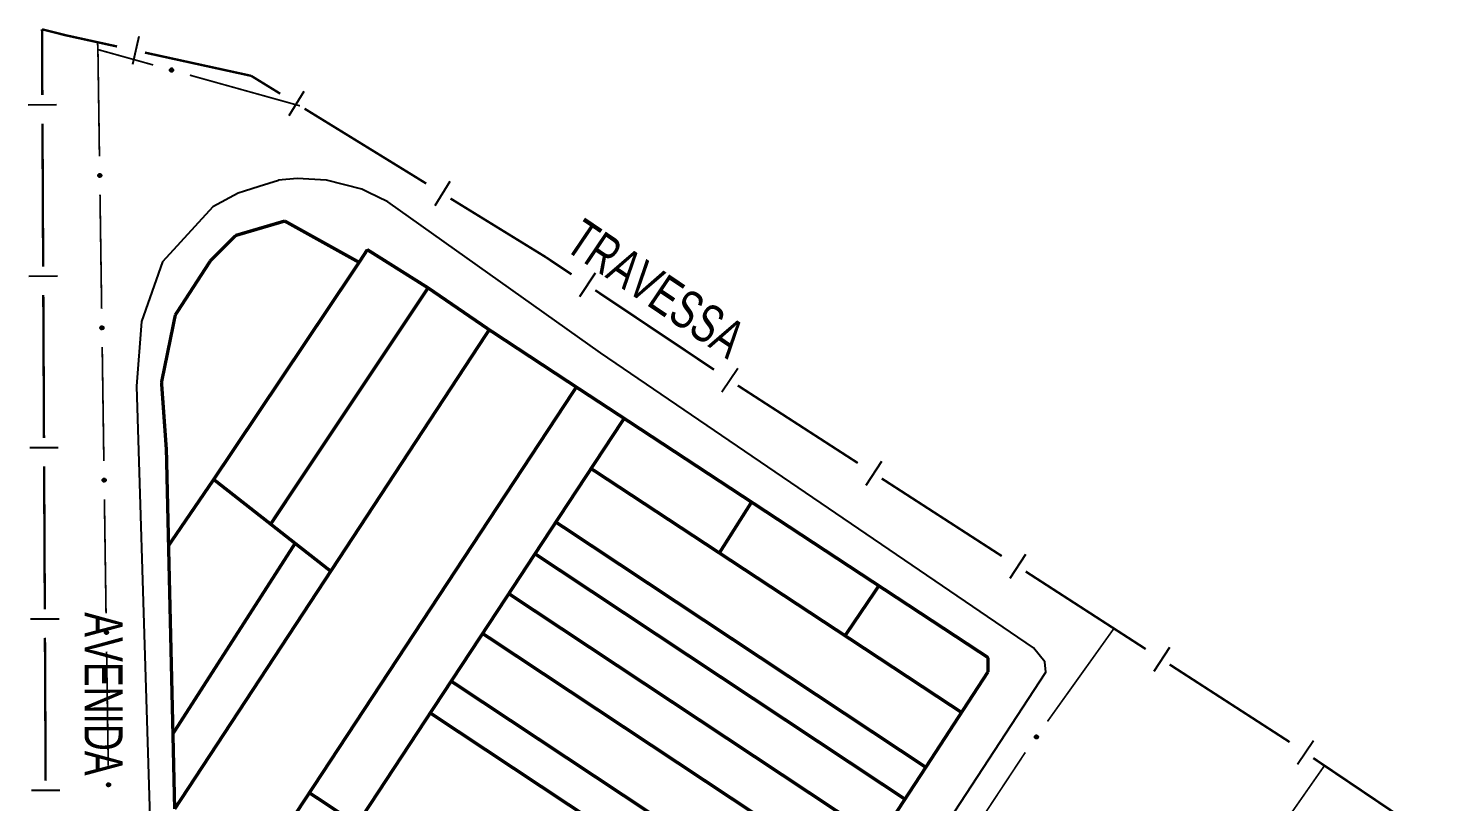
# Model space of a CAD drawing. Extents: x 202481 to 204056, y 4838981 to 4840330.
# Drawn here: x 203473.7 to 203621.2, y 4840248.8 to 4840330.1 of the extents above; entities that cross this region are included whole.
import ezdxf

# ---------------------------------------------------------------- set-up
doc = ezdxf.new("R2010")
doc.units = 0
doc.header["$LTSCALE"] = 1.5
doc.header["$MEASUREMENT"] = 0
for name, color, linetype in [('CD_MALHA_LOTES', 7, 'CONTINUOUS'), ('LM-LIM-SETORES-BAIRROS', 250, 'CONTINUOUS'), ('RU-QUADRA', 210, 'CONTINUOUS'), ('SV-EIXO-RUA-PAV', 20, 'CONTINUOUS'), ('SV-RUA-PAVIM', 7, 'CONTINUOUS'), ('SV-TXT-RUA-PAV', 7, 'CONTINUOUS')]:
    doc.layers.add(name, color=color, linetype=linetype)
doc.styles.add('ARIAL', font='ARIAL.SHX')

msp = doc.modelspace()

# ---------------------------------------------------------------- linework, layer by layer
at = {"layer": 'CD_MALHA_LOTES', "linetype": 'Continuous', "const_width": 0.35, "flags": 128}
for points in [[(203495.45, 4840308.27), (203500.62, 4840309.79)], [(203500.62, 4840309.79), (203508.43, 4840305.45)], [(203492.8, 4840305.59), (203495.45, 4840308.27)], [(203508.43, 4840305.45), (203509.29, 4840306.78)], [(203509.29, 4840306.78), (203515.67, 4840302.77)], [(203489.13, 4840299.93), (203492.8, 4840305.59)], [(203493.16, 4840282.65), (203508.43, 4840305.45)], [(203499.14, 4840277.96), (203515.67, 4840302.77)], [(203515.67, 4840302.77), (203522.09, 4840298.37)], [(203487.68, 4840292.85), (203489.13, 4840299.93)], [(203522.09, 4840298.37), (203505.45, 4840273.01)], [(203522.09, 4840298.37), (203531.24, 4840292.35)], [(203488.19, 4840285.74), (203487.68, 4840292.85)], [(203503.21, 4840249.74), (203531.24, 4840292.35)], [(203531.24, 4840292.35), (203536.26, 4840289.06)], [(203532.79, 4840283.79), (203536.26, 4840289.06)], [(203536.26, 4840289.06), (203549.64, 4840280.27)], [(203488.42, 4840275.71), (203488.19, 4840285.74)], [(203529.09, 4840278.17), (203532.79, 4840283.79)], [(203546.26, 4840274.93), (203532.79, 4840283.79)], [(203488.42, 4840275.71), (203493.16, 4840282.65)], [(203499.14, 4840277.96), (203493.16, 4840282.65)], [(203546.26, 4840274.93), (203549.64, 4840280.27)], [(203549.64, 4840280.27), (203563.01, 4840271.48)], [(203501.71, 4840275.94), (203499.14, 4840277.96)], [(203526.9, 4840274.84), (203529.09, 4840278.17)], [(203567.94, 4840252.42), (203529.09, 4840278.17)], [(203488.88, 4840255.95), (203488.42, 4840275.71)], [(203488.88, 4840255.95), (203501.71, 4840275.94)], [(203505.45, 4840273.01), (203501.71, 4840275.94)], [(203524.15, 4840270.65), (203526.9, 4840274.84)], [(203565.75, 4840249.07), (203526.9, 4840274.84)], [(203559.46, 4840266.24), (203546.26, 4840274.93)], [(203489.06, 4840248.04), (203505.45, 4840273.01)], [(203559.46, 4840266.24), (203563.01, 4840271.48)], [(203563.01, 4840271.48), (203574.48, 4840263.94)], [(203521.4, 4840266.47), (203524.15, 4840270.65)], [(203563.02, 4840244.89), (203524.15, 4840270.65)], [(203518.1, 4840261.46), (203521.4, 4840266.47)], [(203560.29, 4840240.7), (203521.4, 4840266.47)], [(203571.69, 4840258.18), (203559.46, 4840266.24)], [(203574.48, 4840263.94), (203574.46, 4840262.43)], [(203574.46, 4840262.43), (203571.69, 4840258.18)], [(203515.9, 4840258.12), (203518.1, 4840261.46)], [(203557.01, 4840235.67), (203518.1, 4840261.46)], [(203508.21, 4840246.42), (203515.9, 4840258.12)], [(203554.83, 4840232.32), (203515.9, 4840258.12)], [(203571.69, 4840258.18), (203567.94, 4840252.42)], [(203489.06, 4840248.04), (203488.88, 4840255.95)], [(203567.94, 4840252.42), (203565.75, 4840249.07)], [(203501.01, 4840246.4), (203503.21, 4840249.74)], [(203508.21, 4840246.42), (203503.21, 4840249.74)], [(203565.75, 4840249.07), (203563.02, 4840244.89)]]:
    msp.add_lwpolyline(points, dxfattribs=at)
at = {"layer": 'LM-LIM-SETORES-BAIRROS', "const_width": 0.25}
for points in [[(203475.212164, 4840329.909295), (203475.13, 4840329.93)], [(203475.13, 4840329.93), (203475.163388, 4840323.014813)], [(203477.63, 4840329.3), (203475.212164, 4840329.909295)], [(203478.124867, 4840329.191724), (203477.63, 4840329.3)], [(203483.009318, 4840328.123015), (203478.124867, 4840329.191724)], [(203497.1, 4840325.04), (203485.939989, 4840327.48179)], [(203497.590496, 4840324.738059), (203497.1, 4840325.04)], [(203500.145244, 4840323.165398), (203497.590496, 4840324.738059)], [(203515.473733, 4840313.729432), (203502.699992, 4840321.592737)], [(203475.177872, 4840320.014848), (203475.250295, 4840305.015023)], [(203528.03, 4840306), (203518.028481, 4840312.156771)], [(203528.242254, 4840305.857997), (203528.03, 4840306)], [(203530.735687, 4840304.189828), (203528.242254, 4840305.857997)], [(203545.69629, 4840294.180814), (203533.229121, 4840302.521659)], [(203475.264779, 4840302.015058), (203475.337201, 4840287.015233)], [(203560.792063, 4840284.377364), (203548.193617, 4840292.518566)], [(203475.351686, 4840284.015268), (203475.424108, 4840269.015442)], [(203575.910197, 4840274.607921), (203563.311752, 4840282.749123)], [(203591.028332, 4840264.838478), (203578.429886, 4840272.979681)], [(203475.438592, 4840266.015477), (203475.511015, 4840251.015652)], [(203605.82, 4840255.28), (203593.548021, 4840263.210238)], [(203606.142247, 4840255.062646), (203605.82, 4840255.28)], [(203621.065028, 4840244.997329), (203608.629378, 4840253.385093)]]:
    msp.add_lwpolyline(points, dxfattribs=at)
at = {"layer": 'LM-LIM-SETORES-BAIRROS'}
for points in [[(203485.283711, 4840329.160867), (203484.642486, 4840326.230197)], [(203502.63474, 4840323.394331), (203501.062079, 4840320.839583)], [(203473.668234, 4840322.007582), (203476.668199, 4840322.022067)], [(203517.963229, 4840313.958365), (203516.390568, 4840311.403617)], [(203473.75514, 4840304.007792), (203476.755105, 4840304.022277)], [(203533.232061, 4840304.324433), (203531.563892, 4840301.830999)], [(203548.192664, 4840294.315419), (203546.524495, 4840291.821985)], [(203473.842047, 4840286.008002), (203476.842012, 4840286.022486)], [(203563.285976, 4840284.551715), (203561.657735, 4840282.032026)], [(203578.40411, 4840274.782272), (203576.77587, 4840272.262583)], [(203473.928954, 4840268.008212), (203476.928919, 4840268.022696)], [(203593.522244, 4840265.012829), (203591.894004, 4840262.49314)], [(203608.639111, 4840255.187843), (203606.961558, 4840252.700713)], [(203474.01586, 4840250.008422), (203477.015825, 4840250.022906)]]:
    msp.add_lwpolyline(points, dxfattribs=at)
at = {"layer": 'RU-QUADRA', "linetype": 'Continuous', "const_width": 0.18, "flags": 128}
msp.add_lwpolyline([(203489.06, 4840248.04), (203488.88, 4840255.95), (203488.42, 4840275.71), (203488.19, 4840285.74), (203487.68, 4840292.85), (203489.13, 4840299.93), (203492.8, 4840305.59), (203495.45, 4840308.27), (203500.62, 4840309.79), (203508.43, 4840305.45), (203509.29, 4840306.78), (203515.67, 4840302.77), (203522.09, 4840298.37), (203531.24, 4840292.35), (203536.26, 4840289.06), (203549.64, 4840280.27), (203563.01, 4840271.48), (203574.48, 4840263.94), (203574.46, 4840262.43), (203571.69, 4840258.18), (203567.94, 4840252.42), (203565.75, 4840249.07), (203563.02, 4840244.89)], dxfattribs=at)
at = {"layer": 'SV-EIXO-RUA-PAV', "const_width": 0.18}
for points in [[(203480.958526, 4840328.571725), (203481, 4840327.8)], [(203481.025639, 4840327.792858), (203481, 4840327.8)], [(203481, 4840327.8), (203481.161977, 4840316.574007)], [(203486.805558, 4840326.182722), (203481.025639, 4840327.792858)], [(203502.218675, 4840321.889028), (203490.658837, 4840325.109299)], [(203481.219686, 4840312.574423), (203481.392813, 4840300.575672)], [(203481.450522, 4840296.576088), (203481.623649, 4840284.577337)], [(203481.681357, 4840280.577754), (203481.854484, 4840268.579003)], [(203587.690788, 4840266.995222), (203580.713865, 4840257.231895)], [(203481.912193, 4840264.579419), (203482.08532, 4840252.580668)], [(203578.29, 4840253.84), (203571.7697, 4840243.967835)], [(203578.388225, 4840253.977453), (203578.29, 4840253.84)], [(203609.80315, 4840252.593392), (203602.928951, 4840242.757468)]]:
    msp.add_lwpolyline(points, dxfattribs=at)
at = {"layer": 'SV-EIXO-RUA-PAV'}
for points in [[(203488.841067, 4840325.50141), (203488.798816, 4840325.476775), (203488.757466, 4840325.464242), (203488.719969, 4840325.463715), (203488.686713, 4840325.471889), (203488.653632, 4840325.484084), (203488.622992, 4840325.503737), (203488.593817, 4840325.533083), (203488.568807, 4840325.575293), (203488.558752, 4840325.618496), (203488.556269, 4840325.65523), (203488.562796, 4840325.690398), (203488.575181, 4840325.722336), (203488.596648, 4840325.753488), (203488.626676, 4840325.782764), (203488.669728, 4840325.806885), (203488.710351, 4840325.818894), (203488.746633, 4840325.818451), (203488.781947, 4840325.811666), (203488.815571, 4840325.798811), (203488.845537, 4840325.779346), (203488.874958, 4840325.749059), (203488.898203, 4840325.706251), (203488.910643, 4840325.665872), (203488.91071, 4840325.629593), (203488.903247, 4840325.594976), (203488.891419, 4840325.561648), (203488.872945, 4840325.530025), (203488.841067, 4840325.50141)], [(203481.298828, 4840314.719469), (203481.334386, 4840314.685888), (203481.358079, 4840314.649756), (203481.369167, 4840314.613933), (203481.370711, 4840314.579721), (203481.368348, 4840314.544544), (203481.358142, 4840314.509603), (203481.338223, 4840314.473332), (203481.304787, 4840314.437425), (203481.266178, 4840314.415586), (203481.231639, 4840314.402837), (203481.196058, 4840314.399173), (203481.161923, 4840314.402041), (203481.125979, 4840314.413843), (203481.089419, 4840314.434388), (203481.054127, 4840314.468882), (203481.031142, 4840314.504464), (203481.021327, 4840314.539397), (203481.01787, 4840314.57519), (203481.020712, 4840314.611075), (203481.03093, 4840314.645316), (203481.051681, 4840314.682089), (203481.086189, 4840314.716471), (203481.121416, 4840314.739801), (203481.156201, 4840314.750104), (203481.191517, 4840314.752714), (203481.226828, 4840314.750773), (203481.262379, 4840314.741975), (203481.298828, 4840314.719469)], [(203481.529663, 4840298.721134), (203481.565222, 4840298.687554), (203481.588915, 4840298.651422), (203481.600003, 4840298.615598), (203481.601547, 4840298.581387), (203481.599184, 4840298.546209), (203481.588977, 4840298.511268), (203481.569059, 4840298.474997), (203481.535623, 4840298.439091), (203481.497014, 4840298.417251), (203481.462475, 4840298.404502), (203481.426894, 4840298.400838), (203481.392759, 4840298.403706), (203481.356815, 4840298.415509), (203481.320255, 4840298.436053), (203481.284963, 4840298.470548), (203481.261977, 4840298.50613), (203481.252162, 4840298.541062), (203481.248706, 4840298.576856), (203481.251548, 4840298.61274), (203481.261765, 4840298.646981), (203481.282517, 4840298.683755), (203481.317024, 4840298.718136), (203481.352252, 4840298.741467), (203481.387037, 4840298.75177), (203481.422353, 4840298.754379), (203481.457664, 4840298.752439), (203481.493215, 4840298.743641), (203481.529663, 4840298.721134)], [(203481.760499, 4840282.722799), (203481.796057, 4840282.689219), (203481.819751, 4840282.653087), (203481.830839, 4840282.617263), (203481.832383, 4840282.583052), (203481.83002, 4840282.547874), (203481.819813, 4840282.512933), (203481.799894, 4840282.476662), (203481.766459, 4840282.440756), (203481.72785, 4840282.418917), (203481.69331, 4840282.406167), (203481.657729, 4840282.402503), (203481.623595, 4840282.405371), (203481.587651, 4840282.417174), (203481.55109, 4840282.437718), (203481.515799, 4840282.472213), (203481.492813, 4840282.507795), (203481.482998, 4840282.542727), (203481.479541, 4840282.578521), (203481.482384, 4840282.614406), (203481.492601, 4840282.648647), (203481.513353, 4840282.68542), (203481.54786, 4840282.719801), (203481.583087, 4840282.743132), (203481.617872, 4840282.753435), (203481.653188, 4840282.756045), (203481.6885, 4840282.754104), (203481.724051, 4840282.745306), (203481.760499, 4840282.722799)], [(203481.991335, 4840266.724465), (203482.026893, 4840266.690884), (203482.050587, 4840266.654752), (203482.061675, 4840266.618928), (203482.063219, 4840266.584717), (203482.060856, 4840266.549539), (203482.050649, 4840266.514598), (203482.03073, 4840266.478327), (203481.997295, 4840266.442421), (203481.958686, 4840266.420582), (203481.924146, 4840266.407832), (203481.888565, 4840266.404169), (203481.85443, 4840266.407036), (203481.818486, 4840266.418839), (203481.781926, 4840266.439384), (203481.746635, 4840266.473878), (203481.723649, 4840266.50946), (203481.713834, 4840266.544392), (203481.710377, 4840266.580186), (203481.71322, 4840266.616071), (203481.723437, 4840266.650312), (203481.744189, 4840266.687085), (203481.778696, 4840266.721466), (203481.813923, 4840266.744797), (203481.848708, 4840266.7551), (203481.884024, 4840266.75771), (203481.919336, 4840266.755769), (203481.954886, 4840266.746971), (203481.991335, 4840266.724465)], [(203579.724145, 4840255.657572), (203579.732858, 4840255.609446), (203579.730505, 4840255.566302), (203579.718186, 4840255.530883), (203579.699139, 4840255.502423), (203579.676373, 4840255.475501), (203579.647432, 4840255.453422), (203579.609882, 4840255.436033), (203579.561667, 4840255.426953), (203579.517629, 4840255.432268), (203579.482258, 4840255.442488), (203579.451438, 4840255.460641), (203579.425655, 4840255.483195), (203579.403715, 4840255.514016), (203579.386464, 4840255.55224), (203579.378508, 4840255.600944), (203579.381104, 4840255.643225), (203579.39392, 4840255.677171), (203579.412366, 4840255.70804), (203579.435937, 4840255.735247), (203579.464471, 4840255.756756), (203579.502989, 4840255.774056), (203579.551163, 4840255.781272), (203579.593363, 4840255.779163), (203579.62748, 4840255.766828), (203579.657462, 4840255.747984), (203579.684742, 4840255.725478), (203579.708147, 4840255.69731), (203579.724145, 4840255.657572)], [(203482.222171, 4840250.72613), (203482.257729, 4840250.692549), (203482.281423, 4840250.656417), (203482.292511, 4840250.620594), (203482.294054, 4840250.586382), (203482.291692, 4840250.551205), (203482.281485, 4840250.516264), (203482.261566, 4840250.479993), (203482.228131, 4840250.444086), (203482.189522, 4840250.422247), (203482.154982, 4840250.409498), (203482.119401, 4840250.405834), (203482.085266, 4840250.408702), (203482.049322, 4840250.420504), (203482.012762, 4840250.441049), (203481.977471, 4840250.475543), (203481.954485, 4840250.511125), (203481.94467, 4840250.546057), (203481.941213, 4840250.581851), (203481.944056, 4840250.617736), (203481.954273, 4840250.651977), (203481.975024, 4840250.68875), (203482.009532, 4840250.723132), (203482.044759, 4840250.746462), (203482.079544, 4840250.756765), (203482.11486, 4840250.759375), (203482.150172, 4840250.757434), (203482.185722, 4840250.748636), (203482.222171, 4840250.72613)]]:
    msp.add_lwpolyline(points, close=True, dxfattribs=at)
for points in [[(203488.874958, 4840325.749059), (203488.626676, 4840325.782764)], [(203488.854304, 4840325.763388), (203488.6558, 4840325.79319)], [(203488.845537, 4840325.779346), (203488.669728, 4840325.806885)], [(203488.826203, 4840325.789631), (203488.696352, 4840325.811639)], [(203488.815571, 4840325.798811), (203488.710351, 4840325.818894)], [(203488.903247, 4840325.594976), (203488.556269, 4840325.65523)], [(203488.891419, 4840325.561648), (203488.558752, 4840325.618496)], [(203488.89339, 4840325.578273), (203488.561824, 4840325.63381)], [(203488.904592, 4840325.613397), (203488.561928, 4840325.674859)], [(203488.91071, 4840325.629593), (203488.562796, 4840325.690398)], [(203488.877664, 4840325.547242), (203488.568077, 4840325.59524)], [(203488.872945, 4840325.530025), (203488.568807, 4840325.575293)], [(203488.90754, 4840325.649405), (203488.57203, 4840325.70604)], [(203488.910643, 4840325.665872), (203488.575181, 4840325.722336)], [(203488.856679, 4840325.517676), (203488.585212, 4840325.555054)], [(203488.902601, 4840325.687609), (203488.590752, 4840325.737653)], [(203488.841067, 4840325.50141), (203488.593817, 4840325.533083)], [(203488.898203, 4840325.706251), (203488.596648, 4840325.753488)], [(203488.882471, 4840325.727212), (203488.614732, 4840325.767802)], [(203488.817508, 4840325.488926), (203488.615642, 4840325.516831)], [(203488.798816, 4840325.476775), (203488.622992, 4840325.503737)], [(203488.775275, 4840325.469529), (203488.647105, 4840325.492485)], [(203488.757466, 4840325.464242), (203488.653632, 4840325.484084)], [(203481.020712, 4840314.611075), (203481.031142, 4840314.504464)], [(203481.026519, 4840314.623865), (203481.042053, 4840314.493082)], [(203481.03093, 4840314.645316), (203481.054127, 4840314.468882)], [(203481.043764, 4840314.658231), (203481.071197, 4840314.459386)], [(203481.051681, 4840314.682089), (203481.089419, 4840314.434388)], [(203481.07052, 4840314.695463), (203481.107143, 4840314.427152)], [(203481.086189, 4840314.716471), (203481.125979, 4840314.413843)], [(203481.102832, 4840314.725952), (203481.142834, 4840314.412656)], [(203481.121416, 4840314.739801), (203481.161923, 4840314.402041)], [(203481.138089, 4840314.741472), (203481.178445, 4840314.403617)], [(203481.156201, 4840314.750104), (203481.196058, 4840314.399173)], [(203481.173465, 4840314.748805), (203481.21121, 4840314.402725)], [(203481.191517, 4840314.752714), (203481.231639, 4840314.402837)], [(203481.210323, 4840314.747972), (203481.25062, 4840314.414211)], [(203481.226828, 4840314.750773), (203481.266178, 4840314.415586)], [(203481.244531, 4840314.741643), (203481.285857, 4840314.431096)], [(203481.262379, 4840314.741975), (203481.304787, 4840314.437425)], [(203481.278817, 4840314.729855), (203481.319573, 4840314.458875)], [(203481.298828, 4840314.719469), (203481.338223, 4840314.473332)], [(203481.317453, 4840314.70039), (203481.347654, 4840314.498856)], [(203481.334386, 4840314.685888), (203481.358142, 4840314.509603)], [(203481.347981, 4840314.66535), (203481.362131, 4840314.535911)], [(203481.358079, 4840314.649756), (203481.368348, 4840314.544544)], [(203481.251548, 4840298.61274), (203481.261977, 4840298.50613)], [(203481.257355, 4840298.625531), (203481.272889, 4840298.494747)], [(203481.261765, 4840298.646981), (203481.284963, 4840298.470548)], [(203481.2746, 4840298.659896), (203481.302033, 4840298.461051)], [(203481.282517, 4840298.683755), (203481.320255, 4840298.436053)], [(203481.301356, 4840298.697128), (203481.337979, 4840298.428817)], [(203481.317024, 4840298.718136), (203481.356815, 4840298.415509)], [(203481.333668, 4840298.727617), (203481.373669, 4840298.414321)], [(203481.352252, 4840298.741467), (203481.392759, 4840298.403706)], [(203481.368925, 4840298.743137), (203481.409281, 4840298.405282)], [(203481.387037, 4840298.75177), (203481.426894, 4840298.400838)], [(203481.404301, 4840298.750471), (203481.442046, 4840298.40439)], [(203481.422353, 4840298.754379), (203481.462475, 4840298.404502)], [(203481.441159, 4840298.749638), (203481.481456, 4840298.415876)], [(203481.457664, 4840298.752439), (203481.497014, 4840298.417251)], [(203481.475366, 4840298.743308), (203481.516693, 4840298.432761)], [(203481.493215, 4840298.743641), (203481.535623, 4840298.439091)], [(203481.509653, 4840298.731521), (203481.550409, 4840298.460541)], [(203481.529663, 4840298.721134), (203481.569059, 4840298.474997)], [(203481.548289, 4840298.702056), (203481.57849, 4840298.500521)], [(203481.565222, 4840298.687554), (203481.588977, 4840298.511268)], [(203481.578817, 4840298.667015), (203481.592967, 4840298.537576)], [(203481.588915, 4840298.651422), (203481.599184, 4840298.546209)], [(203481.482384, 4840282.614406), (203481.492813, 4840282.507795)], [(203481.488191, 4840282.627196), (203481.503724, 4840282.496412)], [(203481.492601, 4840282.648647), (203481.515799, 4840282.472213)], [(203481.505435, 4840282.661561), (203481.532868, 4840282.462716)], [(203481.513353, 4840282.68542), (203481.55109, 4840282.437718)], [(203481.532192, 4840282.698793), (203481.568815, 4840282.430483)], [(203481.54786, 4840282.719801), (203481.587651, 4840282.417174)], [(203481.564504, 4840282.729282), (203481.604505, 4840282.415986)], [(203481.583087, 4840282.743132), (203481.623595, 4840282.405371)], [(203481.599761, 4840282.744802), (203481.640117, 4840282.406948)], [(203481.617872, 4840282.753435), (203481.657729, 4840282.402503)], [(203481.635136, 4840282.752136), (203481.672882, 4840282.406056)], [(203481.653188, 4840282.756045), (203481.69331, 4840282.406167)], [(203481.671994, 4840282.751303), (203481.712291, 4840282.417542)], [(203481.6885, 4840282.754104), (203481.72785, 4840282.418917)], [(203481.706202, 4840282.744973), (203481.747529, 4840282.434426)], [(203481.724051, 4840282.745306), (203481.766459, 4840282.440756)], [(203481.740489, 4840282.733186), (203481.781245, 4840282.462206)], [(203481.760499, 4840282.722799), (203481.799894, 4840282.476662)], [(203481.779125, 4840282.703721), (203481.809326, 4840282.502186)], [(203481.796057, 4840282.689219), (203481.819813, 4840282.512933)], [(203481.809653, 4840282.66868), (203481.823803, 4840282.539241)], [(203481.819751, 4840282.653087), (203481.83002, 4840282.547874)], [(203481.71322, 4840266.616071), (203481.723649, 4840266.50946)], [(203481.719026, 4840266.628861), (203481.73456, 4840266.498077)], [(203481.723437, 4840266.650312), (203481.746635, 4840266.473878)], [(203481.736271, 4840266.663226), (203481.763704, 4840266.464381)], [(203481.744189, 4840266.687085), (203481.781926, 4840266.439384)], [(203481.763027, 4840266.700458), (203481.799651, 4840266.432148)], [(203481.778696, 4840266.721466), (203481.818486, 4840266.418839)], [(203481.795339, 4840266.730947), (203481.835341, 4840266.417652)], [(203481.813923, 4840266.744797), (203481.85443, 4840266.407036)], [(203481.830597, 4840266.746467), (203481.870953, 4840266.408613)], [(203481.848708, 4840266.7551), (203481.888565, 4840266.404169)], [(203481.865972, 4840266.753801), (203481.903718, 4840266.407721)], [(203481.884024, 4840266.75771), (203481.924146, 4840266.407832)], [(203481.90283, 4840266.752968), (203481.943127, 4840266.419207)], [(203481.919336, 4840266.755769), (203481.958686, 4840266.420582)], [(203481.937038, 4840266.746638), (203481.978365, 4840266.436091)], [(203481.954886, 4840266.746971), (203481.997295, 4840266.442421)], [(203481.971325, 4840266.734851), (203482.012081, 4840266.463871)], [(203481.991335, 4840266.724465), (203482.03073, 4840266.478327)], [(203482.00996, 4840266.705386), (203482.040162, 4840266.503851)], [(203482.026893, 4840266.690884), (203482.050649, 4840266.514598)], [(203482.040489, 4840266.670345), (203482.054638, 4840266.540906)], [(203482.050587, 4840266.654752), (203482.060856, 4840266.549539)], [(203579.464471, 4840255.756756), (203579.378508, 4840255.600944)], [(203579.435937, 4840255.735247), (203579.381104, 4840255.643225)], [(203579.448198, 4840255.742101), (203579.383138, 4840255.627589)], [(203579.502989, 4840255.774056), (203579.386464, 4840255.55224)], [(203579.482464, 4840255.759542), (203579.386619, 4840255.583174)], [(203579.526088, 4840255.77365), (203579.396443, 4840255.535902)], [(203579.551163, 4840255.781272), (203579.403715, 4840255.514016)], [(203579.570186, 4840255.779034), (203579.416581, 4840255.503063)], [(203579.593363, 4840255.779163), (203579.425655, 4840255.483195)], [(203579.607778, 4840255.770619), (203579.439893, 4840255.474665)], [(203579.62748, 4840255.766828), (203579.451438, 4840255.460641)], [(203579.64061, 4840255.755543), (203579.465744, 4840255.454514)], [(203579.657462, 4840255.747984), (203579.482258, 4840255.442488)], [(203579.669792, 4840255.733012), (203579.504286, 4840255.440389)], [(203579.684742, 4840255.725478), (203579.517629, 4840255.432268)], [(203579.69358, 4840255.707628), (203579.542671, 4840255.433084)], [(203579.708147, 4840255.69731), (203579.561667, 4840255.426953)], [(203579.714194, 4840255.677802), (203579.586293, 4840255.435454)], [(203579.724145, 4840255.657572), (203579.609882, 4840255.436033)], [(203579.727826, 4840255.631165), (203579.632614, 4840255.450989)], [(203579.732858, 4840255.609446), (203579.647432, 4840255.453422)], [(203579.731623, 4840255.584846), (203579.666247, 4840255.472238)], [(203579.730505, 4840255.566302), (203579.676373, 4840255.475501)], [(203481.944056, 4840250.617736), (203481.954485, 4840250.511125)], [(203481.949862, 4840250.630526), (203481.965396, 4840250.499743)], [(203481.954273, 4840250.651977), (203481.977471, 4840250.475543)], [(203481.967107, 4840250.664892), (203481.99454, 4840250.466047)], [(203481.975024, 4840250.68875), (203482.012762, 4840250.441049)], [(203481.993863, 4840250.702124), (203482.030486, 4840250.433813)], [(203482.009532, 4840250.723132), (203482.049322, 4840250.420504)], [(203482.026175, 4840250.732613), (203482.066177, 4840250.419317)], [(203482.044759, 4840250.746462), (203482.085266, 4840250.408702)], [(203482.061433, 4840250.748133), (203482.101789, 4840250.410278)], [(203482.079544, 4840250.756765), (203482.119401, 4840250.405834)], [(203482.096808, 4840250.755466), (203482.134553, 4840250.409386)], [(203482.11486, 4840250.759375), (203482.154982, 4840250.409498)], [(203482.133666, 4840250.754633), (203482.173963, 4840250.420872)], [(203482.150172, 4840250.757434), (203482.189522, 4840250.422247)], [(203482.167874, 4840250.748304), (203482.209201, 4840250.437757)], [(203482.185722, 4840250.748636), (203482.228131, 4840250.444086)], [(203482.202161, 4840250.736516), (203482.242916, 4840250.465536)], [(203482.222171, 4840250.72613), (203482.261566, 4840250.479993)], [(203482.240796, 4840250.707051), (203482.270997, 4840250.505517)], [(203482.257729, 4840250.692549), (203482.281485, 4840250.516264)], [(203482.271325, 4840250.672011), (203482.285474, 4840250.542572)], [(203482.281423, 4840250.656417), (203482.291692, 4840250.551205)]]:
    msp.add_lwpolyline(points, dxfattribs=at)
at = {"layer": 'SV-RUA-PAVIM', "linetype": 'Continuous'}
for points in [[(203509.34, 4840312.83, 11.58), (203508.7, 4840313.15, 11.58), (203505, 4840314.08, 11.58), (203501.94, 4840314.26, 11.58), (203499.95, 4840314.07, 11.58), (203499.96, 4840314.04, 11.58), (203497.95, 4840313.43, 11.58), (203496.38, 4840312.92, 11.58)], [(203496.38, 4840312.92, 11.58), (203495.73, 4840312.71, 11.58), (203493.08, 4840311.27, 11.58)], [(203511.43, 4840311.79, 11.57), (203509.34, 4840312.83, 11.58)], [(203493.08, 4840311.27, 11.89), (203487.77, 4840305.51, 12), (203485.56, 4840299.25, 11.9), (203485.04, 4840292.43, 11.89), (203487.07, 4840226.78, 9.47), (203488.78, 4840160.02, 6.55), (203489.33, 4840158.14, 6.55), (203490.1, 4840156.51, 6.55), (203503.42, 4840151.06, 6.6), (203505.23, 4840150.96, 6.77), (203506.75, 4840151.8, 6.78), (203565.6, 4840239.55, 10.53), (203580.56, 4840262.42, 11.41), (203580.45, 4840263.48, 11.58), (203579.25, 4840264.95, 11.78), (203533.78, 4840295.95, 11.86), (203511.43, 4840311.79, 11.86)]]:
    msp.add_polyline3d(points, dxfattribs=at)

# ---------------------------------------------------------------- texts
at = {"layer": 'SV-TXT-RUA-PAV', "style": 'ARIAL', "width": 0.7}
for s, rotation, p in [('TRAVESSA', 326, (203529.840439, 4840306.878521)), ('AVENIDA', 270, (203479.6, 4840268.71))]:
    msp.add_text(s, height=4, rotation=rotation, dxfattribs=at).set_placement(p)

doc.saveas('drawing.dxf')
